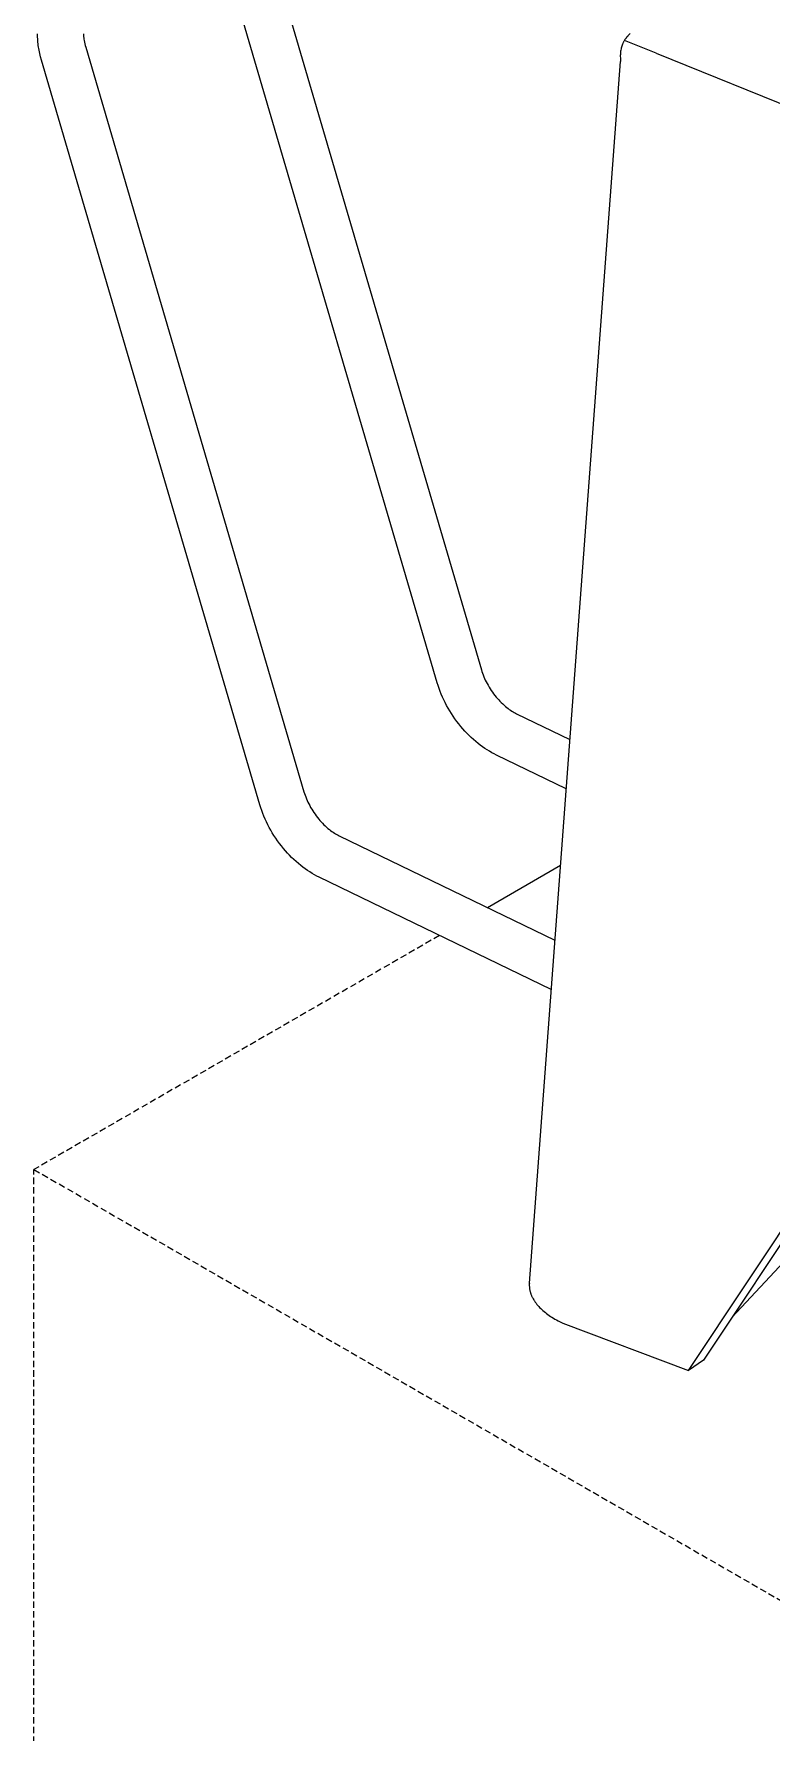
# Model space of a CAD drawing. Header units: millimetres. Extents: x -208 to 4974, y -28 to 3137.
# Drawn here: x 3225 to 3370.7, y 1488.3 to 1824 of the extents above; entities that cross this region are included whole.
import ezdxf

# ---------------------------------------------------------------- set-up
doc = ezdxf.new("R2010")
doc.units = ezdxf.units.MM
doc.linetypes.add('HIDDEN', pattern=[1.905, 1.27, -0.635])
doc.layers.add('ZANO_R', color=7, linetype='Continuous', lineweight=0)
doc.layers.add('ZANO_R_przerywana', color=7, linetype='HIDDEN', lineweight=0)

msp = doc.modelspace()

# ---------------------------------------------------------------- linework, layer by layer
at = {"layer": 'ZANO_R'}
for p, q in [((3270.26, 1845.5), (3313.41, 1698.3)), ((3304.69, 1695.75), (3261.69, 1842.43)), ((3225.69, 1823.7), (3225.69, 1824.01)), ((3225.7, 1823.38), (3225.69, 1823.7)), ((3225.72, 1823.05), (3225.7, 1823.38)), ((3225.74, 1822.73), (3225.72, 1823.05)), ((3234.78, 1824.02), (3234.78, 1823.87)), ((3234.78, 1823.87), (3234.78, 1823.73)), ((3234.78, 1823.73), (3234.79, 1823.59)), ((3234.79, 1823.59), (3234.8, 1823.45)), ((3234.8, 1823.45), (3234.81, 1823.3)), ((3234.81, 1823.3), (3234.85, 1823.01)), ((3234.85, 1823.01), (3234.89, 1822.7)), ((3341.77, 1822.89), (3341.72, 1822.8)), ((3341.83, 1822.97), (3341.77, 1822.89)), ((3341.88, 1823.05), (3341.83, 1822.97)), ((3341.94, 1823.13), (3341.88, 1823.05)), ((3342, 1823.21), (3341.94, 1823.13)), ((3342.06, 1823.29), (3342, 1823.21)), ((3342.13, 1823.37), (3342.06, 1823.29)), ((3342.19, 1823.44), (3342.13, 1823.37)), ((3342.26, 1823.52), (3342.19, 1823.44)), ((3342.33, 1823.59), (3342.26, 1823.52)), ((3342.39, 1823.67), (3342.33, 1823.59)), ((3342.47, 1823.74), (3342.39, 1823.67)), ((3342.54, 1823.81), (3342.47, 1823.74)), ((3342.61, 1823.88), (3342.54, 1823.81)), ((3342.69, 1823.95), (3342.61, 1823.88)), ((3342.84, 1824.09), (3342.69, 1823.95)), ((3225.77, 1822.41), (3225.74, 1822.73)), ((3225.8, 1822.08), (3225.77, 1822.41)), ((3225.84, 1821.76), (3225.8, 1822.08)), ((3225.89, 1821.43), (3225.84, 1821.76)), ((3225.94, 1821.11), (3225.89, 1821.43)), ((3226, 1820.78), (3225.94, 1821.11)), ((3226.13, 1820.13), (3226, 1820.78)), ((3226.29, 1819.47), (3226.13, 1820.13)), ((3234.89, 1822.7), (3234.95, 1822.38)), ((3234.95, 1822.38), (3235.02, 1822.05)), ((3235.02, 1822.05), (3235.1, 1821.72)), ((3235.1, 1821.72), (3235.2, 1821.38)), ((3235.2, 1821.38), (3278.34, 1674.18)), ((3340.88, 1819.98), (3340.87, 1819.75)), ((3340.87, 1819.75), (3340.87, 1819.53)), ((3340.87, 1819.53), (3340.88, 1819.29)), ((3340.89, 1820.2), (3340.88, 1819.98)), ((3340.92, 1820.42), (3340.89, 1820.2)), ((3340.94, 1820.63), (3340.92, 1820.42)), ((3340.98, 1820.84), (3340.94, 1820.63)), ((3341.02, 1821.04), (3340.98, 1820.84)), ((3341.06, 1821.24), (3341.02, 1821.04)), ((3341.09, 1821.34), (3341.06, 1821.24)), ((3341.12, 1821.44), (3341.09, 1821.34)), ((3341.15, 1821.54), (3341.12, 1821.44)), ((3341.18, 1821.64), (3341.15, 1821.54)), ((3341.21, 1821.73), (3341.18, 1821.64)), ((3341.24, 1821.83), (3341.21, 1821.73)), ((3341.28, 1821.92), (3341.24, 1821.83)), ((3341.31, 1822.01), (3341.28, 1821.92)), ((3341.35, 1822.1), (3341.31, 1822.01)), ((3341.39, 1822.19), (3341.35, 1822.1)), ((3341.44, 1822.28), (3341.39, 1822.19)), ((3341.48, 1822.37), (3341.44, 1822.28)), ((3341.52, 1822.46), (3341.48, 1822.37)), ((3341.57, 1822.55), (3341.52, 1822.46)), ((3341.62, 1822.63), (3341.57, 1822.55)), ((3341.67, 1822.72), (3341.62, 1822.63)), ((3341.72, 1822.8), (3341.67, 1822.72)), ((3347.93, 1820.21), (3341.68, 1822.73)), ((3347.93, 1820.21), (3393.82, 1801.67)), ((3226.47, 1818.82), (3226.29, 1819.47)), ((3269.62, 1671.62), (3226.47, 1818.82)), ((3322.89, 1577.03), (3340.93, 1818.57)), ((3340.88, 1819.29), (3340.89, 1819.06)), ((3340.89, 1819.06), (3340.91, 1818.82)), ((3340.91, 1818.82), (3340.93, 1818.57)), ((3354.33, 1559.81), (3447.1, 1699.15)), ((3450.06, 1701.18), (3357.29, 1561.84)), ((3304.86, 1695.18), (3304.69, 1695.75)), ((3313.41, 1698.3), (3313.51, 1697.97)), ((3313.51, 1697.97), (3313.63, 1697.63)), ((3313.63, 1697.63), (3313.75, 1697.29)), ((3313.75, 1697.29), (3313.89, 1696.95)), ((3313.89, 1696.95), (3314.04, 1696.61)), ((3314.04, 1696.61), (3314.19, 1696.27)), ((3314.19, 1696.27), (3314.36, 1695.92)), ((3314.36, 1695.92), (3314.54, 1695.58)), ((3314.54, 1695.58), (3314.73, 1695.24)), ((3305.05, 1694.61), (3304.86, 1695.18)), ((3305.26, 1694.05), (3305.05, 1694.61)), ((3305.48, 1693.48), (3305.26, 1694.05)), ((3305.72, 1692.92), (3305.48, 1693.48)), ((3305.98, 1692.37), (3305.72, 1692.92)), ((3306.25, 1691.82), (3305.98, 1692.37)), ((3314.73, 1695.24), (3314.94, 1694.89)), ((3314.94, 1694.89), (3315.15, 1694.55)), ((3315.15, 1694.55), (3315.37, 1694.22)), ((3315.37, 1694.22), (3315.6, 1693.89)), ((3315.6, 1693.89), (3315.83, 1693.56)), ((3315.83, 1693.56), (3316.08, 1693.24)), ((3316.08, 1693.24), (3316.33, 1692.93)), ((3316.33, 1692.93), (3316.58, 1692.64)), ((3316.58, 1692.64), (3316.83, 1692.36)), ((3316.83, 1692.36), (3317.09, 1692.08)), ((3317.09, 1692.08), (3317.35, 1691.82)), ((3306.54, 1691.27), (3306.25, 1691.82)), ((3306.84, 1690.72), (3306.54, 1691.27)), ((3307.16, 1690.18), (3306.84, 1690.72)), ((3307.49, 1689.65), (3307.16, 1690.18)), ((3307.83, 1689.13), (3307.49, 1689.65)), ((3308.19, 1688.61), (3307.83, 1689.13)), ((3308.56, 1688.11), (3308.19, 1688.61)), ((3317.35, 1691.82), (3317.62, 1691.56)), ((3317.62, 1691.56), (3317.89, 1691.32)), ((3317.89, 1691.32), (3318.16, 1691.08)), ((3318.16, 1691.08), (3318.43, 1690.86)), ((3318.43, 1690.86), (3318.68, 1690.67)), ((3318.68, 1690.67), (3318.93, 1690.48)), ((3318.93, 1690.48), (3319.18, 1690.31)), ((3319.18, 1690.31), (3319.42, 1690.15)), ((3319.42, 1690.15), (3319.67, 1690)), ((3319.67, 1690), (3319.91, 1689.86)), ((3319.91, 1689.86), (3320.15, 1689.73)), ((3320.15, 1689.73), (3320.38, 1689.61)), ((3320.38, 1689.61), (3330.92, 1684.51)), ((3308.94, 1687.61), (3308.56, 1688.11)), ((3309.34, 1687.12), (3308.94, 1687.61)), ((3309.73, 1686.66), (3309.34, 1687.12)), ((3310.14, 1686.2), (3309.73, 1686.66)), ((3310.55, 1685.76), (3310.14, 1686.2)), ((3310.98, 1685.33), (3310.55, 1685.76)), ((3311.41, 1684.92), (3310.98, 1685.33)), ((3311.85, 1684.52), (3311.41, 1684.92)), ((3312.3, 1684.13), (3311.85, 1684.52)), ((3312.76, 1683.75), (3312.3, 1684.13)), ((3313.2, 1683.41), (3312.76, 1683.75)), ((3313.64, 1683.08), (3313.2, 1683.41)), ((3314.09, 1682.77), (3313.64, 1683.08)), ((3314.55, 1682.47), (3314.09, 1682.77)), ((3315.01, 1682.19), (3314.55, 1682.47)), ((3315.47, 1681.92), (3315.01, 1682.19)), ((3315.94, 1681.67), (3315.47, 1681.92)), ((3316.42, 1681.43), (3315.94, 1681.67)), ((3330.19, 1674.76), (3316.42, 1681.43)), ((3278.34, 1674.18), (3278.45, 1673.84)), ((3278.45, 1673.84), (3278.56, 1673.51)), ((3278.56, 1673.51), (3278.69, 1673.17)), ((3278.69, 1673.17), (3278.82, 1672.82)), ((3278.82, 1672.82), (3278.97, 1672.48)), ((3278.97, 1672.48), (3279.13, 1672.14)), ((3279.13, 1672.14), (3279.3, 1671.8)), ((3269.79, 1671.05), (3269.62, 1671.62)), ((3269.99, 1670.48), (3269.79, 1671.05)), ((3270.19, 1669.92), (3269.99, 1670.48)), ((3270.42, 1669.36), (3270.19, 1669.92)), ((3270.66, 1668.8), (3270.42, 1669.36)), ((3270.91, 1668.24), (3270.66, 1668.8)), ((3279.3, 1671.8), (3279.48, 1671.46)), ((3279.48, 1671.46), (3279.67, 1671.11)), ((3279.67, 1671.11), (3279.87, 1670.76)), ((3279.87, 1670.76), (3280.08, 1670.42)), ((3280.08, 1670.42), (3280.3, 1670.09)), ((3280.3, 1670.09), (3280.53, 1669.76)), ((3280.53, 1669.76), (3280.77, 1669.43)), ((3280.77, 1669.43), (3281.01, 1669.12)), ((3281.01, 1669.12), (3281.26, 1668.81)), ((3281.26, 1668.81), (3281.51, 1668.51)), ((3281.51, 1668.51), (3281.77, 1668.23)), ((3271.18, 1667.69), (3270.91, 1668.24)), ((3271.47, 1667.14), (3271.18, 1667.69)), ((3271.77, 1666.6), (3271.47, 1667.14)), ((3272.09, 1666.06), (3271.77, 1666.6)), ((3272.42, 1665.52), (3272.09, 1666.06)), ((3272.77, 1665), (3272.42, 1665.52)), ((3281.77, 1668.23), (3282.02, 1667.96)), ((3282.02, 1667.96), (3282.29, 1667.69)), ((3282.29, 1667.69), (3282.55, 1667.44)), ((3282.55, 1667.44), (3282.82, 1667.19)), ((3282.82, 1667.19), (3283.09, 1666.96)), ((3283.09, 1666.96), (3283.36, 1666.73)), ((3283.36, 1666.73), (3283.61, 1666.54)), ((3283.61, 1666.54), (3283.86, 1666.36)), ((3283.86, 1666.36), (3284.11, 1666.18)), ((3284.11, 1666.18), (3284.36, 1666.02)), ((3284.36, 1666.02), (3284.6, 1665.87)), ((3284.6, 1665.87), (3284.84, 1665.73)), ((3284.84, 1665.73), (3285.08, 1665.6)), ((3285.08, 1665.6), (3285.31, 1665.48)), ((3285.31, 1665.48), (3327.95, 1644.83)), ((3273.12, 1664.48), (3272.77, 1665)), ((3273.49, 1663.98), (3273.12, 1664.48)), ((3273.88, 1663.48), (3273.49, 1663.98)), ((3274.27, 1662.99), (3273.88, 1663.48)), ((3274.67, 1662.53), (3274.27, 1662.99)), ((3275.07, 1662.08), (3274.67, 1662.53)), ((3275.49, 1661.64), (3275.07, 1662.08)), ((3275.91, 1661.21), (3275.49, 1661.64)), ((3276.35, 1660.79), (3275.91, 1661.21)), ((3276.79, 1660.39), (3276.35, 1660.79)), ((3277.24, 1660), (3276.79, 1660.39)), ((3277.7, 1659.62), (3277.24, 1660)), ((3278.13, 1659.28), (3277.7, 1659.62)), ((3278.58, 1658.96), (3278.13, 1659.28)), ((3279.03, 1658.64), (3278.58, 1658.96)), ((3279.48, 1658.34), (3279.03, 1658.64)), ((3329.06, 1659.6), (3314.64, 1651.28)), ((3279.94, 1658.06), (3279.48, 1658.34)), ((3280.41, 1657.79), (3279.94, 1658.06)), ((3280.88, 1657.54), (3280.41, 1657.79)), ((3281.35, 1657.3), (3280.88, 1657.54)), ((3327.22, 1635.08), (3281.35, 1657.3)), ((3419.58, 1631.09), (3362.91, 1570.28)), ((3322.89, 1577.03), (3322.88, 1576.86)), ((3322.88, 1576.86), (3322.88, 1576.7)), ((3322.88, 1576.7), (3322.88, 1576.53)), ((3322.88, 1576.53), (3322.89, 1576.37)), ((3322.89, 1576.37), (3322.9, 1576.2)), ((3322.9, 1576.2), (3322.92, 1576.03)), ((3322.92, 1576.03), (3322.94, 1575.87)), ((3322.94, 1575.87), (3322.97, 1575.71)), ((3322.97, 1575.71), (3323.01, 1575.54)), ((3323.01, 1575.54), (3323.03, 1575.43)), ((3323.03, 1575.43), (3323.07, 1575.31)), ((3323.07, 1575.31), (3323.1, 1575.2)), ((3323.1, 1575.2), (3323.13, 1575.09)), ((3323.13, 1575.09), (3323.17, 1574.98)), ((3323.17, 1574.98), (3323.21, 1574.86)), ((3323.21, 1574.86), (3323.25, 1574.75)), ((3323.25, 1574.75), (3323.3, 1574.64)), ((3323.3, 1574.64), (3323.35, 1574.53)), ((3323.35, 1574.53), (3323.4, 1574.42)), ((3323.4, 1574.42), (3323.45, 1574.3)), ((3323.45, 1574.3), (3323.51, 1574.19)), ((3323.51, 1574.19), (3323.57, 1574.08)), ((3323.57, 1574.08), (3323.63, 1573.97)), ((3323.63, 1573.97), (3323.75, 1573.76)), ((3323.75, 1573.76), (3323.82, 1573.64)), ((3323.82, 1573.64), (3323.9, 1573.53)), ((3323.9, 1573.53), (3324.05, 1573.3)), ((3324.05, 1573.3), (3324.22, 1573.08)), ((3324.22, 1573.08), (3324.39, 1572.86)), ((3324.39, 1572.86), (3324.56, 1572.65)), ((3324.56, 1572.65), (3324.74, 1572.45)), ((3324.74, 1572.45), (3324.93, 1572.25)), ((3324.93, 1572.25), (3325.13, 1572.05)), ((3325.13, 1572.05), (3325.35, 1571.84)), ((3325.35, 1571.84), (3325.58, 1571.63)), ((3325.58, 1571.63), (3325.82, 1571.42)), ((3325.82, 1571.42), (3326.06, 1571.23)), ((3326.06, 1571.23), (3326.3, 1571.04)), ((3326.3, 1571.04), (3326.55, 1570.85)), ((3326.55, 1570.85), (3326.81, 1570.67)), ((3326.81, 1570.67), (3327.07, 1570.49)), ((3327.07, 1570.49), (3327.36, 1570.3)), ((3327.36, 1570.3), (3327.65, 1570.12)), ((3327.65, 1570.12), (3327.95, 1569.94)), ((3327.95, 1569.94), (3328.25, 1569.77)), ((3328.25, 1569.77), (3328.56, 1569.61)), ((3328.56, 1569.61), (3328.87, 1569.45)), ((3328.87, 1569.45), (3329.49, 1569.14)), ((3329.49, 1569.14), (3354.33, 1559.81)), ((3357.29, 1561.84), (3354.33, 1559.81))]:
    msp.add_line(p, q, dxfattribs=at)
at = {"layer": 'ZANO_R_przerywana'}
for p, q in [((3305.12, 1645.78), (3224.98, 1599.52)), ((3224.98, 1599.52), (3385.71, 1506.72)), ((3224.98, 1440.44), (3224.98, 1599.52))]:
    msp.add_line(p, q, dxfattribs=at)

doc.saveas('drawing.dxf')
